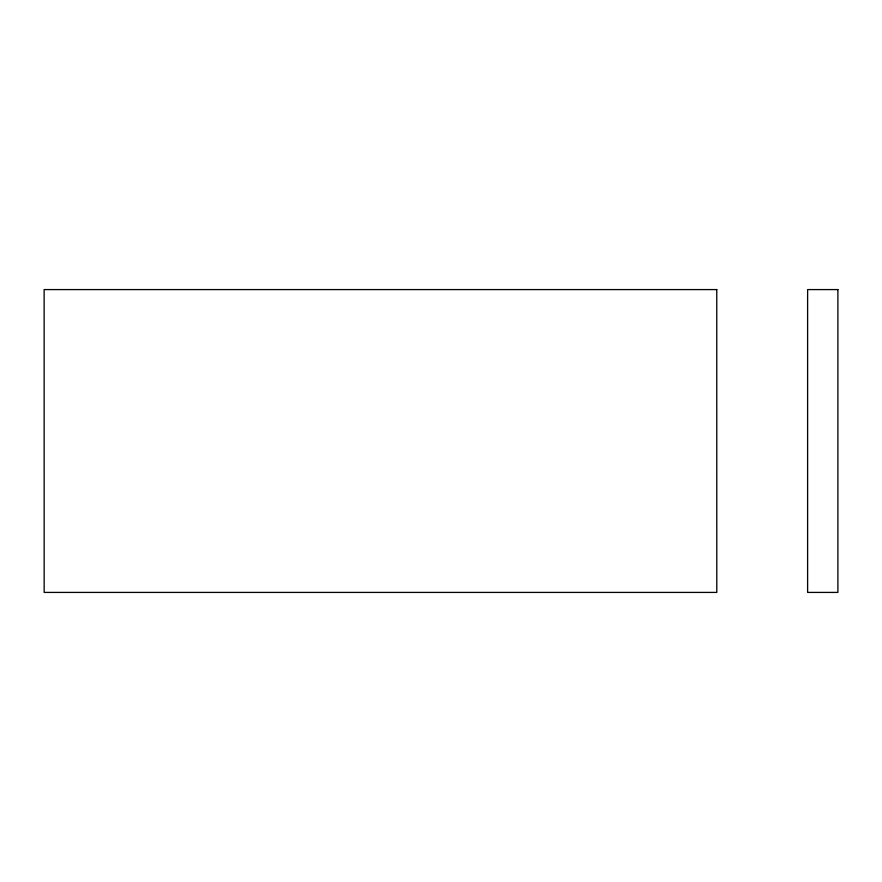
<?xml version="1.0" encoding="UTF-8"?>
<svg xmlns="http://www.w3.org/2000/svg" width="882" height="882" viewBox="0 0 882 882"><rect width="100%" height="100%" fill="white"/><g stroke="black" fill="none" stroke-linecap="round" stroke-linejoin="round"><path stroke-width="1.32" d="M716.79 289.583L44.133 289.583L44.166 592.417L716.79 592.417L716.768 289.583M837.9 289.583L807.614 289.583L807.614 592.417L837.9 592.417L837.9 289.583"/></g></svg>
